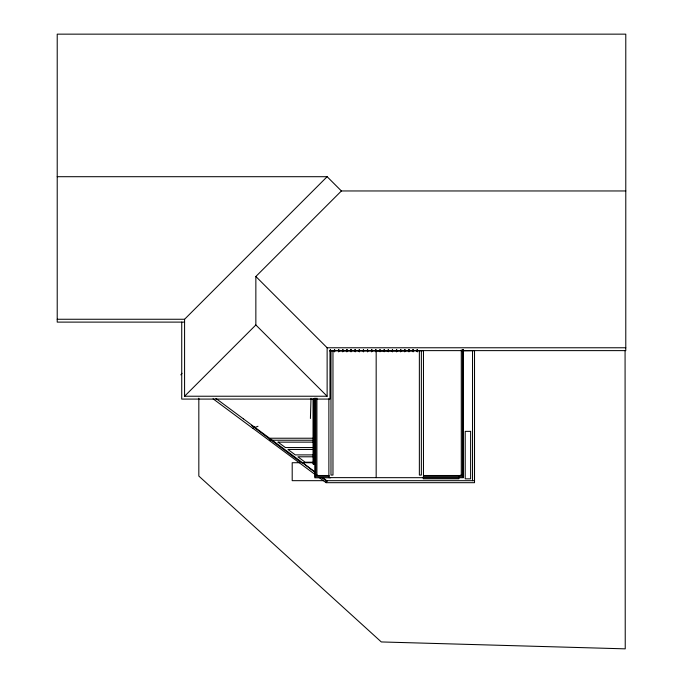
<?xml version="1.0" encoding="UTF-8"?>
<svg xmlns="http://www.w3.org/2000/svg" width="683" height="683" viewBox="0 0 683 683"><rect width="100%" height="100%" fill="white"/><g stroke="black" fill="none" stroke-linecap="round" stroke-linejoin="round"><path stroke-width="1.02" d="M376.171 477.63L376.171 350.78L414.129 350.618L338.213 350.763M310.415 418.491L311.004 398.309M180.824 374.865L182.011 373.268M213.053 398.804L252.923 428.412L254.144 426.764L315.623 472.423M57.218 319.26L184.581 319.26L327.131 176.701L341.389 190.958L625.782 190.958M255.852 276.495L327.131 347.767L327.131 396.234L255.852 324.963L255.852 276.495L341.389 190.958M184.581 319.26L184.581 396.234L255.852 324.963M255.007 427.404L258.003 426.294M315.358 477.067L315.358 475.069L317.347 475.069M460.846 475.069L462.843 475.069M57.218 176.701L327.131 176.701M184.581 322.111L57.218 322.111L57.218 34.15L625.782 34.15L625.782 350.618L329.983 350.618L329.983 399.085L181.729 399.085L181.729 322.111M327.131 347.767L625.782 347.767M329.906 350.763L423.469 350.763L423.469 477.622M462.946 350.789L474.531 350.669L474.531 482.685L326.115 482.685L319.285 477.622M184.581 396.234L327.131 396.234M314.53 438.23L270.007 438.23L270.007 440.228L314.53 440.228M278.058 442.14L313.249 442.14M313.249 447.553L285.374 447.553L278.041 442.132M313.249 449.465L287.961 449.465L295.278 454.887L313.249 454.887M313.249 456.79L297.856 456.79L305.181 462.212L313.249 462.212M299.419 462.724L292.196 462.724L292.196 480.67L323.716 480.67M314.197 462.733L301.34 462.733L251.421 425.372M313.249 463.637L315.375 463.578M315.375 464.064L313.249 464.064L313.249 398.659M313.249 464.124L315.375 464.124M315.358 475.496L329.146 475.496M423.58 475.496L462.843 475.496M315.358 476.64L329.146 476.64M423.58 476.64L462.843 476.64M330.64 477.776L314.786 477.776L314.786 398.18M325.825 480.678L474.531 480.687M322.47 477.511L327.277 481.08L326.09 482.676L326.115 480.687M215.939 398.462L254.11 426.807M252.958 428.369L315.034 474.472M302.509 462.733L315 472.354M321.659 477.477L324.988 480.038M243.344 418.534L243.541 418.816M625.073 350.499L625.235 648.85L381.302 641.943L198.83 476.068L198.83 398.18M472.534 350.669L472.534 480.687M463.415 349.927L463.415 477.724L328.873 477.622L328.873 398.735M463.296 464.064L463.296 349.713L463.245 463.578L462.809 463.578L462.809 349.713M463.296 466.028L463.296 471.449M462.843 349.85L462.843 477.067M462.417 349.918L462.417 475.078M461.273 349.918L461.273 475.078M458.933 476.982L458.933 478.783L423.272 478.783L423.272 476.982M421.36 350.763L421.36 475.069L419.362 475.069L419.362 350.763M417.339 349.568L417.339 351.694M417.279 349.568L417.279 351.694M417.142 349.568L417.142 351.694M413.206 349.568L413.206 351.694M413.147 349.568L413.147 351.694M413.002 349.568L412.95 351.694M408.869 349.568L408.81 351.694M404.737 349.568L404.678 351.694M400.801 349.568L400.801 351.694M400.742 349.568L400.742 351.694M400.605 349.568L400.545 351.694M396.669 349.568L396.669 351.694M396.61 349.568L396.61 351.694M396.473 349.568L396.413 351.694M392.332 349.568L392.281 351.694M388.396 349.568L388.345 351.694M388.2 349.568L388.14 351.694M384.264 349.568L384.264 351.694M384.068 349.568L384.008 351.694M380.072 349.568L380.132 351.694M379.936 349.568L379.876 351.694M376 349.568L375.94 351.694M375.744 349.568L375.795 351.694M371.868 349.568L371.808 351.694M371.663 349.568L371.663 351.694M371.603 349.568L371.603 351.694M367.676 349.568L367.727 351.694M367.531 349.568L367.531 351.694M367.471 349.568L367.471 351.694M363.535 349.568L363.595 351.694M359.403 349.568L359.463 351.694M355.331 349.568L355.271 351.694M355.126 349.568L355.126 351.694M355.075 349.568L355.075 351.694M351.19 349.568L351.139 351.694M350.994 349.568L350.994 351.694M350.934 349.568L350.934 351.694M347.058 349.568L347.007 351.694M342.729 349.568L342.67 351.694M338.794 349.568L338.794 351.694M338.734 349.568L338.734 351.694M338.537 349.568L338.589 351.694M334.661 349.568L334.661 351.694M334.602 349.568L334.602 351.694M334.457 349.568L334.397 351.694M332.971 350.763L332.971 475.069L330.982 475.069L330.982 350.763M330.265 349.568L330.324 351.694M316.921 398.163L316.921 475.078M315.785 398.163L315.785 475.078M313.787 398.659L313.728 463.578M313.301 398.659L313.301 463.578M470.621 431.357L465.208 431.357L465.208 478.843L470.621 478.843L470.621 431.357M409.074 351.694L409.074 349.568L409.015 351.694M404.934 351.694L404.934 349.568L404.882 351.694M392.537 351.694L392.537 349.568L392.477 351.694M363.399 351.694L363.399 349.568L363.339 351.694M359.258 351.694L359.258 349.568L359.207 351.694M346.862 351.694L346.862 349.568L346.802 351.694M342.926 351.694L342.926 349.568L342.866 351.694M330.521 351.694L330.521 349.568L330.47 351.694M313.984 463.433L313.984 398.522L313.932 463.433"/></g></svg>
